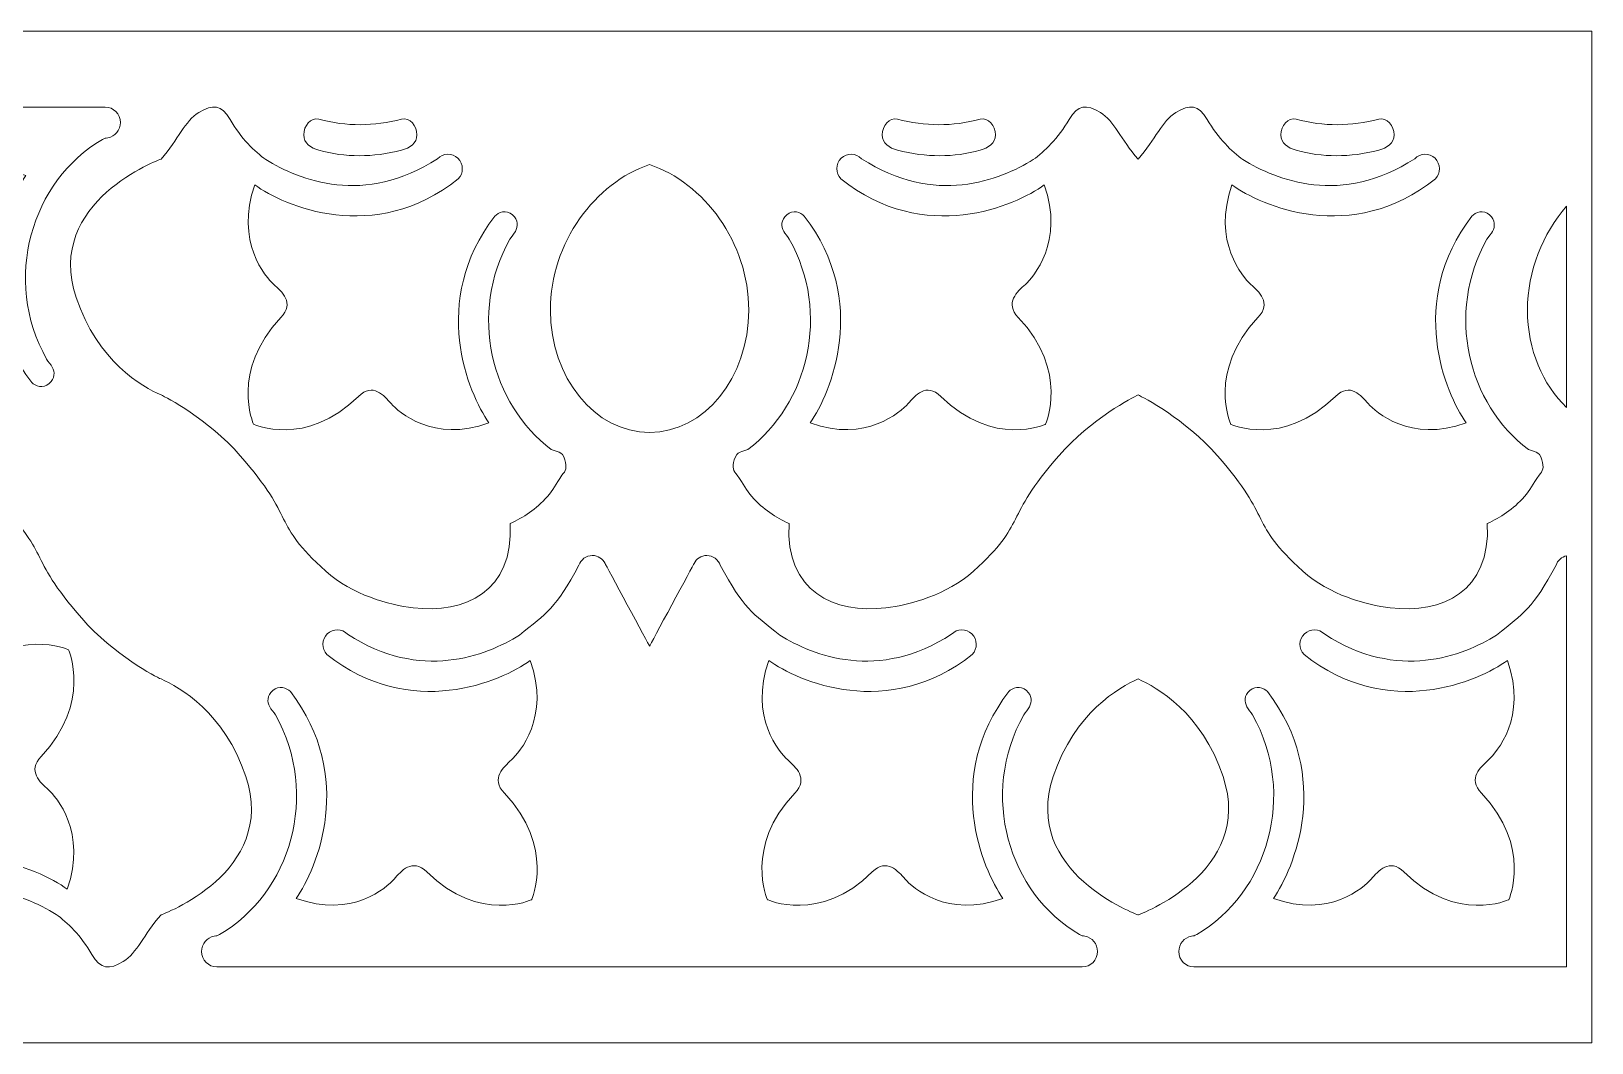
# Model space of a CAD drawing. Header units: centimetres. Extents: x -13.8 to 13.1, y 16.6 to 21.7.
# Drawn here: x 9.67 to 13.129, y 16.603 to 18.846 of the extents above; entities that cross this region are included whole.
import ezdxf

# ---------------------------------------------------------------- set-up
doc = ezdxf.new("R2010")
doc.units = ezdxf.units.CM
doc.header["$MEASUREMENT"] = 0
doc.layers.add('layer 1', color=7, linetype='Continuous')

msp = doc.modelspace()

# ---------------------------------------------------------------- linework, layer by layer
at = {"layer": 'layer 1', "color": 242, "lineweight": 9}
for points, knots in [([(13.12884, 16.60274), (13.12884, 16.60274), (-13.79041, 16.60274), (-13.79041, 16.60274), (-13.79041, 16.60274), (-13.79041, 16.60274), (-13.79041, 18.84601), (-13.79041, 18.84601), (-13.79041, 18.84601), (-13.79041, 18.84601), (13.12884, 18.84601), (13.12884, 18.84601), (13.12884, 18.84601), (13.12884, 18.84601), (13.12884, 16.60274), (13.12884, 16.60274)], [0, 0, 0, 0, 0.2, 0.2, 0.2, 0.2, 0.4, 0.4, 0.4, 0.4, 0.6, 0.6, 0.6, 0.6, 1, 1, 1, 1]), ([(9.95732, 18.03927), (9.96837, 18.03473), (10.06097, 17.98658), (10.13304, 17.90458), (10.13304, 17.90458), (10.25803, 17.76239), (10.20132, 17.75755), (10.32235, 17.64888), (10.32235, 17.64888), (10.38128, 17.59597), (10.46292, 17.57355), (10.5162, 17.5673), (10.5162, 17.5673), (10.63093, 17.55386), (10.73951, 17.60338), (10.7312, 17.75408), (10.7312, 17.75408), (10.76045, 17.76757), (10.78863, 17.78523), (10.81383, 17.81439), (10.81383, 17.81439), (10.82607, 17.82853), (10.83209, 17.84092), (10.84603, 17.86132), (10.84603, 17.86132), (10.84603, 17.86132), (10.84603, 17.86132), (10.84603, 17.86132), (10.84603, 17.86132), (10.85461, 17.8715), (10.85751, 17.87741), (10.85242, 17.89569), (10.85242, 17.89569), (10.84676, 17.91604), (10.83425, 17.91318), (10.82244, 17.91845), (10.82244, 17.91845), (10.68867, 18.01899), (10.63815, 18.22034), (10.73054, 18.38454), (10.73054, 18.38454), (10.73359, 18.38996), (10.74047, 18.3972), (10.74295, 18.40203), (10.74295, 18.40203), (10.74884, 18.41353), (10.74938, 18.42688), (10.73637, 18.43867), (10.73637, 18.43867), (10.72276, 18.451), (10.70499, 18.44452), (10.69731, 18.43603), (10.69731, 18.43603), (10.55193, 18.2467), (10.63866, 18.04243), (10.68421, 17.97759), (10.68421, 17.97759), (10.56115, 17.93191), (10.48279, 18.00247), (10.46735, 18.02011), (10.46735, 18.02011), (10.45191, 18.03775), (10.42715, 18.06786), (10.39484, 18.0361), (10.39484, 18.0361), (10.27784, 17.92109), (10.1624, 17.97454), (10.1624, 17.97454), (10.1624, 17.97454), (10.1624, 17.97454), (10.10983, 18.0919), (10.22295, 18.21085), (10.22295, 18.21085), (10.25419, 18.2437), (10.22458, 18.26888), (10.20722, 18.28457), (10.20722, 18.28457), (10.18988, 18.30027), (10.12048, 18.37994), (10.1654, 18.50504), (10.1654, 18.50504), (10.22918, 18.45874), (10.4301, 18.37056), (10.61633, 18.51837), (10.61633, 18.51837), (10.62851, 18.53123), (10.62813, 18.55171), (10.61547, 18.56409), (10.61547, 18.56409), (10.60282, 18.57647), (10.58268, 18.57608), (10.5705, 18.56322), (10.5705, 18.56322), (10.40809, 18.45804), (10.26423, 18.51496), (10.18965, 18.56138), (10.18965, 18.56138), (10.16531, 18.57875), (10.13449, 18.60832), (10.11037, 18.65042), (10.11037, 18.65042), (10.09105, 18.68296), (10.07206, 18.68443), (10.04106, 18.66554), (10.04106, 18.66554), (10.01006, 18.64665), (9.99628, 18.60672), (9.95732, 18.56233), (9.95732, 18.56233), (9.95732, 18.56233), (9.69819, 18.46843), (9.76909, 18.25571), (9.76909, 18.25571), (9.81651, 18.11343), (9.91561, 18.05787), (9.95732, 18.03927)], [0, 0, 0, 0, 0.0333333, 0.0333333, 0.0333333, 0.0333333, 0.0666667, 0.0666667, 0.0666667, 0.0666667, 0.1, 0.1, 0.1, 0.1, 0.1333333, 0.1333333, 0.1333333, 0.1333333, 0.1666667, 0.1666667, 0.1666667, 0.1666667, 0.2, 0.2, 0.2, 0.2, 0.2333333, 0.2333333, 0.2333333, 0.2333333, 0.2666667, 0.2666667, 0.2666667, 0.2666667, 0.3, 0.3, 0.3, 0.3, 0.3333333, 0.3333333, 0.3333333, 0.3333333, 0.3666667, 0.3666667, 0.3666667, 0.3666667, 0.4, 0.4, 0.4, 0.4, 0.4333333, 0.4333333, 0.4333333, 0.4333333, 0.4666667, 0.4666667, 0.4666667, 0.4666667, 0.5, 0.5, 0.5, 0.5, 0.5333333, 0.5333333, 0.5333333, 0.5333333, 0.5666667, 0.5666667, 0.5666667, 0.5666667, 0.6, 0.6, 0.6, 0.6, 0.6333333, 0.6333333, 0.6333333, 0.6333333, 0.6666667, 0.6666667, 0.6666667, 0.6666667, 0.7, 0.7, 0.7, 0.7, 0.7333333, 0.7333333, 0.7333333, 0.7333333, 0.7666667, 0.7666667, 0.7666667, 0.7666667, 0.8, 0.8, 0.8, 0.8, 0.8333333, 0.8333333, 0.8333333, 0.8333333, 0.8666667, 0.8666667, 0.8666667, 0.8666667, 0.9, 0.9, 0.9, 0.9, 0.9333333, 0.9333333, 0.9333333, 0.9333333, 1, 1, 1, 1]), ([(12.12324, 18.56233), (12.1622, 18.60672), (12.17598, 18.64665), (12.20698, 18.66554), (12.20698, 18.66554), (12.23798, 18.68443), (12.25696, 18.68296), (12.27628, 18.65042), (12.27628, 18.65042), (12.30041, 18.60832), (12.33122, 18.57875), (12.35556, 18.56138), (12.35556, 18.56138), (12.43015, 18.51496), (12.57401, 18.45804), (12.73642, 18.56322), (12.73642, 18.56322), (12.7486, 18.57608), (12.76874, 18.57647), (12.78139, 18.56409), (12.78139, 18.56409), (12.79404, 18.55171), (12.79442, 18.53123), (12.78224, 18.51837), (12.78224, 18.51837), (12.59602, 18.37056), (12.39509, 18.45874), (12.33132, 18.50504), (12.33132, 18.50504), (12.28639, 18.37994), (12.35579, 18.30027), (12.37314, 18.28457), (12.37314, 18.28457), (12.39049, 18.26888), (12.42011, 18.2437), (12.38887, 18.21085), (12.38887, 18.21085), (12.27575, 18.0919), (12.32832, 17.97454), (12.32832, 17.97454), (12.32832, 17.97454), (12.32832, 17.97454), (12.44376, 17.92109), (12.56076, 18.0361), (12.56076, 18.0361), (12.59306, 18.06786), (12.61783, 18.03775), (12.63327, 18.02011), (12.63327, 18.02011), (12.64871, 18.00247), (12.72707, 17.93191), (12.85012, 17.97759), (12.85012, 17.97759), (12.80457, 18.04243), (12.71785, 18.2467), (12.86323, 18.43603), (12.86323, 18.43603), (12.87091, 18.44452), (12.88867, 18.451), (12.90228, 18.43867), (12.90228, 18.43867), (12.91529, 18.42688), (12.91475, 18.41353), (12.90886, 18.40203), (12.90886, 18.40203), (12.90638, 18.3972), (12.89951, 18.38996), (12.89646, 18.38454), (12.89646, 18.38454), (12.80407, 18.22034), (12.85459, 18.01899), (12.98835, 17.91845), (12.98835, 17.91845), (13.00017, 17.91318), (13.01267, 17.91604), (13.01834, 17.89569), (13.01834, 17.89569), (13.02342, 17.87741), (13.02052, 17.8715), (13.01194, 17.86132), (13.01194, 17.86132), (13.01194, 17.86132), (13.01194, 17.86132), (13.01194, 17.86132), (13.01194, 17.86132), (12.998, 17.84092), (12.99198, 17.82853), (12.97975, 17.81439), (12.97975, 17.81439), (12.95454, 17.78523), (12.92636, 17.76757), (12.89711, 17.75408), (12.89711, 17.75408), (12.90542, 17.60338), (12.79684, 17.55386), (12.68212, 17.5673), (12.68212, 17.5673), (12.62884, 17.57355), (12.54719, 17.59597), (12.48826, 17.64888), (12.48826, 17.64888), (12.36724, 17.75755), (12.42395, 17.76239), (12.29896, 17.90458), (12.29896, 17.90458), (12.22689, 17.98658), (12.13428, 18.03473), (12.12324, 18.03927), (12.12324, 18.03927), (12.11219, 18.03473), (12.01959, 17.98658), (11.94751, 17.90458), (11.94751, 17.90458), (11.82252, 17.76239), (11.87924, 17.75755), (11.75821, 17.64888), (11.75821, 17.64888), (11.69928, 17.59597), (11.61764, 17.57355), (11.56436, 17.5673), (11.56436, 17.5673), (11.44963, 17.55386), (11.34105, 17.60338), (11.34936, 17.75408), (11.34936, 17.75408), (11.32011, 17.76757), (11.29193, 17.78523), (11.26673, 17.81439), (11.26673, 17.81439), (11.25449, 17.82853), (11.24847, 17.84092), (11.23453, 17.86132), (11.23453, 17.86132), (11.23453, 17.86132), (11.23453, 17.86132), (11.23453, 17.86132), (11.23453, 17.86132), (11.22595, 17.8715), (11.22305, 17.87741), (11.22814, 17.89569), (11.22814, 17.89569), (11.2338, 17.91604), (11.24631, 17.91318), (11.25812, 17.91845), (11.25812, 17.91845), (11.39189, 18.01899), (11.44241, 18.22034), (11.35002, 18.38454), (11.35002, 18.38454), (11.34697, 18.38996), (11.34009, 18.3972), (11.33761, 18.40203), (11.33761, 18.40203), (11.33172, 18.41353), (11.33118, 18.42688), (11.34419, 18.43867), (11.34419, 18.43867), (11.3578, 18.451), (11.37556, 18.44452), (11.38324, 18.43603), (11.38324, 18.43603), (11.52863, 18.2467), (11.4419, 18.04243), (11.39635, 17.97759), (11.39635, 17.97759), (11.51941, 17.93191), (11.59777, 18.00247), (11.61321, 18.02011), (11.61321, 18.02011), (11.62864, 18.03775), (11.65341, 18.06786), (11.68572, 18.0361), (11.68572, 18.0361), (11.80272, 17.92109), (11.91816, 17.97454), (11.91816, 17.97454), (11.91816, 17.97454), (11.91816, 17.97454), (11.97073, 18.0919), (11.85761, 18.21085), (11.85761, 18.21085), (11.82637, 18.2437), (11.85598, 18.26888), (11.87333, 18.28457), (11.87333, 18.28457), (11.89068, 18.30027), (11.96008, 18.37994), (11.91516, 18.50504), (11.91516, 18.50504), (11.85138, 18.45874), (11.65046, 18.37056), (11.46423, 18.51837), (11.46423, 18.51837), (11.45205, 18.53123), (11.45243, 18.55171), (11.46509, 18.56409), (11.46509, 18.56409), (11.47774, 18.57647), (11.49788, 18.57608), (11.51006, 18.56322), (11.51006, 18.56322), (11.67246, 18.45804), (11.81633, 18.51496), (11.89091, 18.56138), (11.89091, 18.56138), (11.91525, 18.57875), (11.94606, 18.60832), (11.97019, 18.65042), (11.97019, 18.65042), (11.98951, 18.68296), (12.0085, 18.68443), (12.0395, 18.66554), (12.0395, 18.66554), (12.07049, 18.64665), (12.08427, 18.60672), (12.12324, 18.56233)], [0, 0, 0, 0, 0.0181818, 0.0181818, 0.0181818, 0.0181818, 0.0363636, 0.0363636, 0.0363636, 0.0363636, 0.0545455, 0.0545455, 0.0545455, 0.0545455, 0.0727273, 0.0727273, 0.0727273, 0.0727273, 0.0909091, 0.0909091, 0.0909091, 0.0909091, 0.1090909, 0.1090909, 0.1090909, 0.1090909, 0.1272727, 0.1272727, 0.1272727, 0.1272727, 0.1454545, 0.1454545, 0.1454545, 0.1454545, 0.1636364, 0.1636364, 0.1636364, 0.1636364, 0.1818182, 0.1818182, 0.1818182, 0.1818182, 0.2, 0.2, 0.2, 0.2, 0.2181818, 0.2181818, 0.2181818, 0.2181818, 0.2363636, 0.2363636, 0.2363636, 0.2363636, 0.2545455, 0.2545455, 0.2545455, 0.2545455, 0.2727273, 0.2727273, 0.2727273, 0.2727273, 0.2909091, 0.2909091, 0.2909091, 0.2909091, 0.3090909, 0.3090909, 0.3090909, 0.3090909, 0.3272727, 0.3272727, 0.3272727, 0.3272727, 0.3454545, 0.3454545, 0.3454545, 0.3454545, 0.3636364, 0.3636364, 0.3636364, 0.3636364, 0.3818182, 0.3818182, 0.3818182, 0.3818182, 0.4, 0.4, 0.4, 0.4, 0.4181818, 0.4181818, 0.4181818, 0.4181818, 0.4363636, 0.4363636, 0.4363636, 0.4363636, 0.4545455, 0.4545455, 0.4545455, 0.4545455, 0.4727273, 0.4727273, 0.4727273, 0.4727273, 0.4909091, 0.4909091, 0.4909091, 0.4909091, 0.5090909, 0.5090909, 0.5090909, 0.5090909, 0.5272727, 0.5272727, 0.5272727, 0.5272727, 0.5454545, 0.5454545, 0.5454545, 0.5454545, 0.5636364, 0.5636364, 0.5636364, 0.5636364, 0.5818182, 0.5818182, 0.5818182, 0.5818182, 0.6, 0.6, 0.6, 0.6, 0.6181818, 0.6181818, 0.6181818, 0.6181818, 0.6363636, 0.6363636, 0.6363636, 0.6363636, 0.6545455, 0.6545455, 0.6545455, 0.6545455, 0.6727273, 0.6727273, 0.6727273, 0.6727273, 0.6909091, 0.6909091, 0.6909091, 0.6909091, 0.7090909, 0.7090909, 0.7090909, 0.7090909, 0.7272727, 0.7272727, 0.7272727, 0.7272727, 0.7454545, 0.7454545, 0.7454545, 0.7454545, 0.7636364, 0.7636364, 0.7636364, 0.7636364, 0.7818182, 0.7818182, 0.7818182, 0.7818182, 0.8, 0.8, 0.8, 0.8, 0.8181818, 0.8181818, 0.8181818, 0.8181818, 0.8363636, 0.8363636, 0.8363636, 0.8363636, 0.8545455, 0.8545455, 0.8545455, 0.8545455, 0.8727273, 0.8727273, 0.8727273, 0.8727273, 0.8909091, 0.8909091, 0.8909091, 0.8909091, 0.9090909, 0.9090909, 0.9090909, 0.9090909, 0.9272727, 0.9272727, 0.9272727, 0.9272727, 0.9454545, 0.9454545, 0.9454545, 0.9454545, 0.9636364, 0.9636364, 0.9636364, 0.9636364, 1, 1, 1, 1]), ([(8.87436, 18.67776), (8.87436, 18.67776), (9.83351, 18.67776), (9.83351, 18.67776), (9.83351, 18.67776), (9.85205, 18.67776), (9.86722, 18.66234), (9.86722, 18.64349), (9.86722, 18.64349), (9.86722, 18.64349), (9.86722, 18.64349), (9.86722, 18.64349), (9.86722, 18.64349), (9.86722, 18.62667), (9.85514, 18.61258), (9.83936, 18.60974), (9.83936, 18.60974), (9.83425, 18.60882), (9.83219, 18.60854), (9.8275, 18.60583), (9.8275, 18.60583), (9.67044, 18.51495), (9.60447, 18.29535), (9.70385, 18.11873), (9.70385, 18.11873), (9.7069, 18.11331), (9.71378, 18.10606), (9.71625, 18.10123), (9.71625, 18.10123), (9.72214, 18.08973), (9.72268, 18.07639), (9.70967, 18.0646), (9.70967, 18.0646), (9.69606, 18.05226), (9.6783, 18.05875), (9.67062, 18.06724), (9.67062, 18.06724), (9.52524, 18.25656), (9.61197, 18.46084), (9.65751, 18.52567), (9.65751, 18.52567), (9.53446, 18.57135), (9.4561, 18.50079), (9.44066, 18.48315), (9.44066, 18.48315), (9.42522, 18.46551), (9.40045, 18.43541), (9.36815, 18.46716), (9.36815, 18.46716), (9.25115, 18.58217), (9.13571, 18.52873), (9.13571, 18.52873), (9.13571, 18.52873), (9.13571, 18.52873), (9.08314, 18.41136), (9.19626, 18.29241), (9.19626, 18.29241), (9.2275, 18.25957), (9.19788, 18.23439), (9.18053, 18.21869), (9.18053, 18.21869), (9.16318, 18.203), (9.09378, 18.12333), (9.13871, 17.99822), (9.13871, 17.99822), (9.20248, 18.04453), (9.4034, 18.1327), (9.58963, 17.9849), (9.58963, 17.9849), (9.60181, 17.97203), (9.60143, 17.95156), (9.58878, 17.93918), (9.58878, 17.93918), (9.57613, 17.92679), (9.55599, 17.92718), (9.54381, 17.94004), (9.54381, 17.94004), (9.3814, 18.04522), (9.23754, 17.9883), (9.16295, 17.94188), (9.16295, 17.94188), (9.10191, 17.89306), (9.08257, 17.88338), (9.03099, 17.78705), (9.03099, 17.78705), (9.0268, 17.77444), (9.01506, 17.76537), (9.00125, 17.76537), (9.00125, 17.76537), (8.98881, 17.76537), (8.97806, 17.77273), (8.97298, 17.7834), (8.97298, 17.7834), (8.97264, 17.78411), (8.87465, 17.96544), (8.87436, 17.96618), (8.87436, 17.96618), (8.87408, 17.96544), (8.77609, 17.78411), (8.77575, 17.7834), (8.77575, 17.7834), (8.77067, 17.77273), (8.75991, 17.76537), (8.74747, 17.76537), (8.74747, 17.76537), (8.73366, 17.76537), (8.72193, 17.77444), (8.71773, 17.78705), (8.71773, 17.78705), (8.66615, 17.88338), (8.64682, 17.89306), (8.58577, 17.94188), (8.58577, 17.94188), (8.51119, 17.9883), (8.36733, 18.04522), (8.20492, 17.94004), (8.20492, 17.94004), (8.19274, 17.92718), (8.1726, 17.92679), (8.15995, 17.93918), (8.15995, 17.93918), (8.14729, 17.95156), (8.14691, 17.97203), (8.15909, 17.9849), (8.15909, 17.9849), (8.34532, 18.1327), (8.54624, 18.04453), (8.61002, 17.99822), (8.61002, 17.99822), (8.65494, 18.12333), (8.58554, 18.203), (8.56819, 18.21869), (8.56819, 18.21869), (8.55084, 18.23439), (8.52123, 18.25957), (8.55247, 18.29241), (8.55247, 18.29241), (8.66559, 18.41136), (8.61302, 18.52873), (8.61302, 18.52873), (8.61302, 18.52873), (8.61302, 18.52873), (8.49758, 18.58217), (8.38058, 18.46716), (8.38058, 18.46716), (8.34827, 18.43541), (8.3235, 18.46551), (8.30807, 18.48315), (8.30807, 18.48315), (8.29263, 18.50079), (8.21427, 18.57135), (8.09121, 18.52567), (8.09121, 18.52567), (8.13676, 18.46084), (8.22349, 18.25656), (8.0781, 18.06724), (8.0781, 18.06724), (8.07042, 18.05875), (8.05266, 18.05226), (8.03905, 18.0646), (8.03905, 18.0646), (8.02604, 18.07639), (8.02658, 18.08973), (8.03247, 18.10123), (8.03247, 18.10123), (8.03495, 18.10606), (8.04183, 18.11331), (8.04488, 18.11873), (8.04488, 18.11873), (8.14426, 18.29535), (8.07829, 18.51495), (7.92123, 18.60583), (7.92123, 18.60583), (7.91654, 18.60854), (7.91447, 18.60882), (7.90936, 18.60974), (7.90936, 18.60974), (7.89359, 18.61258), (7.88151, 18.62667), (7.88151, 18.64349), (7.88151, 18.64349), (7.88151, 18.64349), (7.88151, 18.64349), (7.88151, 18.64349), (7.88151, 18.64349), (7.88151, 18.66234), (7.89668, 18.67776), (7.91522, 18.67776), (7.91522, 18.67776), (7.91522, 18.67776), (8.87436, 18.67776), (8.87436, 18.67776)], [0, 0, 0, 0, 0.0204082, 0.0204082, 0.0204082, 0.0204082, 0.0408163, 0.0408163, 0.0408163, 0.0408163, 0.0612245, 0.0612245, 0.0612245, 0.0612245, 0.0816327, 0.0816327, 0.0816327, 0.0816327, 0.1020408, 0.1020408, 0.1020408, 0.1020408, 0.122449, 0.122449, 0.122449, 0.122449, 0.1428571, 0.1428571, 0.1428571, 0.1428571, 0.1632653, 0.1632653, 0.1632653, 0.1632653, 0.1836735, 0.1836735, 0.1836735, 0.1836735, 0.2040816, 0.2040816, 0.2040816, 0.2040816, 0.2244898, 0.2244898, 0.2244898, 0.2244898, 0.244898, 0.244898, 0.244898, 0.244898, 0.2653061, 0.2653061, 0.2653061, 0.2653061, 0.2857143, 0.2857143, 0.2857143, 0.2857143, 0.3061224, 0.3061224, 0.3061224, 0.3061224, 0.3265306, 0.3265306, 0.3265306, 0.3265306, 0.3469388, 0.3469388, 0.3469388, 0.3469388, 0.3673469, 0.3673469, 0.3673469, 0.3673469, 0.3877551, 0.3877551, 0.3877551, 0.3877551, 0.4081633, 0.4081633, 0.4081633, 0.4081633, 0.4285714, 0.4285714, 0.4285714, 0.4285714, 0.4489796, 0.4489796, 0.4489796, 0.4489796, 0.4693878, 0.4693878, 0.4693878, 0.4693878, 0.4897959, 0.4897959, 0.4897959, 0.4897959, 0.5102041, 0.5102041, 0.5102041, 0.5102041, 0.5306122, 0.5306122, 0.5306122, 0.5306122, 0.5510204, 0.5510204, 0.5510204, 0.5510204, 0.5714286, 0.5714286, 0.5714286, 0.5714286, 0.5918367, 0.5918367, 0.5918367, 0.5918367, 0.6122449, 0.6122449, 0.6122449, 0.6122449, 0.6326531, 0.6326531, 0.6326531, 0.6326531, 0.6530612, 0.6530612, 0.6530612, 0.6530612, 0.6734694, 0.6734694, 0.6734694, 0.6734694, 0.6938776, 0.6938776, 0.6938776, 0.6938776, 0.7142857, 0.7142857, 0.7142857, 0.7142857, 0.7346939, 0.7346939, 0.7346939, 0.7346939, 0.755102, 0.755102, 0.755102, 0.755102, 0.7755102, 0.7755102, 0.7755102, 0.7755102, 0.7959184, 0.7959184, 0.7959184, 0.7959184, 0.8163265, 0.8163265, 0.8163265, 0.8163265, 0.8367347, 0.8367347, 0.8367347, 0.8367347, 0.8571429, 0.8571429, 0.8571429, 0.8571429, 0.877551, 0.877551, 0.877551, 0.877551, 0.8979592, 0.8979592, 0.8979592, 0.8979592, 0.9183673, 0.9183673, 0.9183673, 0.9183673, 0.9387755, 0.9387755, 0.9387755, 0.9387755, 0.9591837, 0.9591837, 0.9591837, 0.9591837, 1, 1, 1, 1]), ([(10.30747, 18.58212), (10.36556, 18.5658), (10.42665, 18.5658), (10.49076, 18.58212), (10.49076, 18.58212), (10.50883, 18.58672), (10.52463, 18.59761), (10.52463, 18.61655), (10.52463, 18.61655), (10.52463, 18.61655), (10.52463, 18.61655), (10.52463, 18.61655), (10.52463, 18.61655), (10.52463, 18.63549), (10.50879, 18.65565), (10.49076, 18.65098), (10.49076, 18.65098), (10.42967, 18.63517), (10.36857, 18.63415), (10.30747, 18.65098), (10.30747, 18.65098), (10.28952, 18.65593), (10.27361, 18.63549), (10.27361, 18.61655), (10.27361, 18.61655), (10.27361, 18.61655), (10.27361, 18.61655), (10.27361, 18.61655), (10.27361, 18.61655), (10.27361, 18.59761), (10.28952, 18.58716), (10.30747, 18.58212)], [0, 0, 0, 0, 0.1111111, 0.1111111, 0.1111111, 0.1111111, 0.2222222, 0.2222222, 0.2222222, 0.2222222, 0.3333333, 0.3333333, 0.3333333, 0.3333333, 0.4444444, 0.4444444, 0.4444444, 0.4444444, 0.5555556, 0.5555556, 0.5555556, 0.5555556, 0.6666667, 0.6666667, 0.6666667, 0.6666667, 0.7777778, 0.7777778, 0.7777778, 0.7777778, 1, 1, 1, 1]), ([(11.77308, 18.58212), (11.715, 18.5658), (11.6539, 18.5658), (11.5898, 18.58212), (11.5898, 18.58212), (11.57173, 18.58672), (11.55593, 18.59761), (11.55593, 18.61655), (11.55593, 18.61655), (11.55593, 18.61655), (11.55593, 18.61655), (11.55593, 18.61655), (11.55593, 18.61655), (11.55593, 18.63549), (11.57177, 18.65565), (11.5898, 18.65098), (11.5898, 18.65098), (11.65089, 18.63517), (11.71199, 18.63415), (11.77308, 18.65098), (11.77308, 18.65098), (11.79104, 18.65593), (11.80695, 18.63549), (11.80695, 18.61655), (11.80695, 18.61655), (11.80695, 18.61655), (11.80695, 18.61655), (11.80695, 18.61655), (11.80695, 18.61655), (11.80695, 18.59761), (11.79104, 18.58716), (11.77308, 18.58212)], [0, 0, 0, 0, 0.1111111, 0.1111111, 0.1111111, 0.1111111, 0.2222222, 0.2222222, 0.2222222, 0.2222222, 0.3333333, 0.3333333, 0.3333333, 0.3333333, 0.4444444, 0.4444444, 0.4444444, 0.4444444, 0.5555556, 0.5555556, 0.5555556, 0.5555556, 0.6666667, 0.6666667, 0.6666667, 0.6666667, 0.7777778, 0.7777778, 0.7777778, 0.7777778, 1, 1, 1, 1]), ([(12.47339, 18.58212), (12.53147, 18.5658), (12.59257, 18.5658), (12.65668, 18.58212), (12.65668, 18.58212), (12.67474, 18.58672), (12.69054, 18.59761), (12.69054, 18.61655), (12.69054, 18.61655), (12.69054, 18.61655), (12.69054, 18.61655), (12.69054, 18.61655), (12.69054, 18.61655), (12.69054, 18.63549), (12.67471, 18.65565), (12.65668, 18.65098), (12.65668, 18.65098), (12.59558, 18.63517), (12.53449, 18.63415), (12.47339, 18.65098), (12.47339, 18.65098), (12.45543, 18.65593), (12.43953, 18.63549), (12.43953, 18.61655), (12.43953, 18.61655), (12.43953, 18.61655), (12.43953, 18.61655), (12.43953, 18.61655), (12.43953, 18.61655), (12.43953, 18.59761), (12.45544, 18.58716), (12.47339, 18.58212)], [0, 0, 0, 0, 0.1111111, 0.1111111, 0.1111111, 0.1111111, 0.2222222, 0.2222222, 0.2222222, 0.2222222, 0.3333333, 0.3333333, 0.3333333, 0.3333333, 0.4444444, 0.4444444, 0.4444444, 0.4444444, 0.5555556, 0.5555556, 0.5555556, 0.5555556, 0.6666667, 0.6666667, 0.6666667, 0.6666667, 0.7777778, 0.7777778, 0.7777778, 0.7777778, 1, 1, 1, 1]), ([(11.04028, 18.55016), (10.9202, 18.5105), (10.82038, 18.37736), (10.82038, 18.22754), (10.82038, 18.22754), (10.82038, 18.07773), (10.91885, 17.95624), (11.04028, 17.95624), (11.04028, 17.95624), (11.16171, 17.95624), (11.26018, 18.07773), (11.26018, 18.22754), (11.26018, 18.22754), (11.26018, 18.37736), (11.16036, 18.5105), (11.04028, 18.55016)], [0, 0, 0, 0, 0.2, 0.2, 0.2, 0.2, 0.4, 0.4, 0.4, 0.4, 0.6, 0.6, 0.6, 0.6, 1, 1, 1, 1]), ([(13.07276, 18.45786), (13.02042, 18.39702), (12.98629, 18.31514), (12.98629, 18.22754), (12.98629, 18.22754), (12.98629, 18.13963), (13.02021, 18.06149), (13.07276, 18.01191), (13.07276, 18.01191), (13.07276, 18.01191), (13.07276, 18.45786), (13.07276, 18.45786)], [0, 0, 0, 0, 0.25, 0.25, 0.25, 0.25, 0.5, 0.5, 0.5, 0.5, 1, 1, 1, 1]), ([(9.95732, 16.88643), (9.95732, 16.88643), (10.21646, 16.98032), (10.14555, 17.19305), (10.14555, 17.19305), (10.09813, 17.33532), (9.99903, 17.39088), (9.95732, 17.40949), (9.95732, 17.40949), (9.94628, 17.41403), (9.85367, 17.46218), (9.7816, 17.54417), (9.7816, 17.54417), (9.65661, 17.68636), (9.71332, 17.69121), (9.5923, 17.79987), (9.5923, 17.79987), (9.53336, 17.85279), (9.45172, 17.87521), (9.39844, 17.88145), (9.39844, 17.88145), (9.28371, 17.89489), (9.17514, 17.84537), (9.18345, 17.69468), (9.18345, 17.69468), (9.1542, 17.68118), (9.12602, 17.66352), (9.10081, 17.63437), (9.10081, 17.63437), (9.08857, 17.62022), (9.08255, 17.60783), (9.06862, 17.58744), (9.06862, 17.58744), (9.06862, 17.58744), (9.06862, 17.58744), (9.06862, 17.58744), (9.06862, 17.58744), (9.06004, 17.57726), (9.05713, 17.57134), (9.06222, 17.55307), (9.06222, 17.55307), (9.06789, 17.53272), (9.08039, 17.53558), (9.09221, 17.5303), (9.09221, 17.5303), (9.22597, 17.42977), (9.27649, 17.22842), (9.1841, 17.06422), (9.1841, 17.06422), (9.18105, 17.0588), (9.17417, 17.05155), (9.1717, 17.04672), (9.1717, 17.04672), (9.16581, 17.03522), (9.16527, 17.02188), (9.17827, 17.01009), (9.17827, 17.01009), (9.19189, 16.99776), (9.20965, 17.00424), (9.21733, 17.01273), (9.21733, 17.01273), (9.36271, 17.20206), (9.27598, 17.40633), (9.23044, 17.47116), (9.23044, 17.47116), (9.35349, 17.51684), (9.43185, 17.44628), (9.44729, 17.42864), (9.44729, 17.42864), (9.46273, 17.41101), (9.4875, 17.3809), (9.5198, 17.41265), (9.5198, 17.41265), (9.6368, 17.52766), (9.75224, 17.47422), (9.75224, 17.47422), (9.75224, 17.47422), (9.75224, 17.47422), (9.80481, 17.35685), (9.69169, 17.2379), (9.69169, 17.2379), (9.66045, 17.20505), (9.69007, 17.17988), (9.70742, 17.16418), (9.70742, 17.16418), (9.72477, 17.14849), (9.79417, 17.06882), (9.74924, 16.94371), (9.74924, 16.94371), (9.68547, 16.99002), (9.48454, 17.07819), (9.29832, 16.93039), (9.29832, 16.93039), (9.28613, 16.91752), (9.28652, 16.89705), (9.29917, 16.88467), (9.29917, 16.88467), (9.31182, 16.87228), (9.33196, 16.87267), (9.34414, 16.88553), (9.34414, 16.88553), (9.50655, 16.99071), (9.65041, 16.93379), (9.725, 16.88737), (9.725, 16.88737), (9.74934, 16.87), (9.78015, 16.84044), (9.80428, 16.79834), (9.80428, 16.79834), (9.8236, 16.76579), (9.84258, 16.76433), (9.87358, 16.78322), (9.87358, 16.78322), (9.90458, 16.80211), (9.91836, 16.84204), (9.95732, 16.88643)], [0, 0, 0, 0, 0.0333333, 0.0333333, 0.0333333, 0.0333333, 0.0666667, 0.0666667, 0.0666667, 0.0666667, 0.1, 0.1, 0.1, 0.1, 0.1333333, 0.1333333, 0.1333333, 0.1333333, 0.1666667, 0.1666667, 0.1666667, 0.1666667, 0.2, 0.2, 0.2, 0.2, 0.2333333, 0.2333333, 0.2333333, 0.2333333, 0.2666667, 0.2666667, 0.2666667, 0.2666667, 0.3, 0.3, 0.3, 0.3, 0.3333333, 0.3333333, 0.3333333, 0.3333333, 0.3666667, 0.3666667, 0.3666667, 0.3666667, 0.4, 0.4, 0.4, 0.4, 0.4333333, 0.4333333, 0.4333333, 0.4333333, 0.4666667, 0.4666667, 0.4666667, 0.4666667, 0.5, 0.5, 0.5, 0.5, 0.5333333, 0.5333333, 0.5333333, 0.5333333, 0.5666667, 0.5666667, 0.5666667, 0.5666667, 0.6, 0.6, 0.6, 0.6, 0.6333333, 0.6333333, 0.6333333, 0.6333333, 0.6666667, 0.6666667, 0.6666667, 0.6666667, 0.7, 0.7, 0.7, 0.7, 0.7333333, 0.7333333, 0.7333333, 0.7333333, 0.7666667, 0.7666667, 0.7666667, 0.7666667, 0.8, 0.8, 0.8, 0.8, 0.8333333, 0.8333333, 0.8333333, 0.8333333, 0.8666667, 0.8666667, 0.8666667, 0.8666667, 0.9, 0.9, 0.9, 0.9, 0.9333333, 0.9333333, 0.9333333, 0.9333333, 1, 1, 1, 1]), ([(11.04028, 16.77099), (11.04028, 16.77099), (10.08113, 16.77099), (10.08113, 16.77099), (10.08113, 16.77099), (10.0626, 16.77099), (10.04742, 16.78642), (10.04742, 16.80526), (10.04742, 16.80526), (10.04742, 16.80526), (10.04742, 16.80526), (10.04742, 16.80526), (10.04742, 16.80526), (10.04742, 16.82208), (10.0595, 16.83617), (10.07528, 16.83902), (10.07528, 16.83902), (10.08039, 16.83993), (10.08246, 16.84021), (10.08715, 16.84292), (10.08715, 16.84292), (10.24421, 16.93381), (10.31017, 17.15341), (10.21079, 17.33003), (10.21079, 17.33003), (10.20775, 17.33545), (10.20087, 17.34269), (10.19839, 17.34752), (10.19839, 17.34752), (10.1925, 17.35902), (10.19196, 17.37237), (10.20497, 17.38416), (10.20497, 17.38416), (10.21858, 17.39649), (10.23634, 17.39001), (10.24402, 17.38152), (10.24402, 17.38152), (10.3894, 17.19219), (10.30268, 16.98792), (10.25713, 16.92308), (10.25713, 16.92308), (10.38019, 16.8774), (10.45854, 16.94796), (10.47398, 16.9656), (10.47398, 16.9656), (10.48942, 16.98324), (10.51419, 17.01335), (10.5465, 16.98159), (10.5465, 16.98159), (10.66349, 16.86658), (10.77894, 16.92003), (10.77894, 16.92003), (10.77894, 16.92003), (10.77894, 16.92003), (10.83151, 17.03739), (10.71838, 17.15634), (10.71838, 17.15634), (10.68715, 17.18919), (10.71676, 17.21437), (10.73411, 17.23006), (10.73411, 17.23006), (10.75146, 17.24576), (10.82086, 17.32543), (10.77593, 17.45053), (10.77593, 17.45053), (10.71216, 17.40423), (10.51124, 17.31605), (10.32501, 17.46386), (10.32501, 17.46386), (10.31283, 17.47672), (10.31321, 17.4972), (10.32586, 17.50958), (10.32586, 17.50958), (10.33852, 17.52196), (10.35866, 17.52157), (10.37084, 17.50871), (10.37084, 17.50871), (10.53324, 17.40354), (10.6771, 17.46045), (10.75169, 17.50687), (10.75169, 17.50687), (10.81274, 17.55569), (10.83207, 17.56537), (10.88365, 17.66171), (10.88365, 17.66171), (10.88784, 17.67431), (10.89958, 17.68339), (10.91339, 17.68339), (10.91339, 17.68339), (10.92583, 17.68339), (10.93659, 17.67602), (10.94167, 17.66535), (10.94167, 17.66535), (10.942, 17.66464), (11.03999, 17.48331), (11.04028, 17.48257), (11.04028, 17.48257), (11.04057, 17.48331), (11.13856, 17.66464), (11.13889, 17.66535), (11.13889, 17.66535), (11.14397, 17.67602), (11.15473, 17.68339), (11.16717, 17.68339), (11.16717, 17.68339), (11.18098, 17.68339), (11.19271, 17.67431), (11.19691, 17.66171), (11.19691, 17.66171), (11.24849, 17.56537), (11.26782, 17.55569), (11.32887, 17.50687), (11.32887, 17.50687), (11.40345, 17.46045), (11.54732, 17.40354), (11.70972, 17.50871), (11.70972, 17.50871), (11.7219, 17.52157), (11.74204, 17.52196), (11.7547, 17.50958), (11.7547, 17.50958), (11.76735, 17.4972), (11.76773, 17.47672), (11.75555, 17.46386), (11.75555, 17.46386), (11.56932, 17.31605), (11.3684, 17.40423), (11.30462, 17.45053), (11.30462, 17.45053), (11.2597, 17.32543), (11.3291, 17.24576), (11.34645, 17.23006), (11.34645, 17.23006), (11.3638, 17.21437), (11.39341, 17.18919), (11.36218, 17.15634), (11.36218, 17.15634), (11.24905, 17.03739), (11.30162, 16.92003), (11.30162, 16.92003), (11.30162, 16.92003), (11.30162, 16.92003), (11.41707, 16.86658), (11.53406, 16.98159), (11.53406, 16.98159), (11.56637, 17.01335), (11.59114, 16.98324), (11.60657, 16.9656), (11.60657, 16.9656), (11.62201, 16.94796), (11.70037, 16.8774), (11.82343, 16.92308), (11.82343, 16.92308), (11.77788, 16.98792), (11.69115, 17.19219), (11.83654, 17.38152), (11.83654, 17.38152), (11.84422, 17.39001), (11.86198, 17.39649), (11.87559, 17.38416), (11.87559, 17.38416), (11.8886, 17.37237), (11.88806, 17.35902), (11.88217, 17.34752), (11.88217, 17.34752), (11.87969, 17.34269), (11.87281, 17.33545), (11.86976, 17.33003), (11.86976, 17.33003), (11.77038, 17.15341), (11.83635, 16.93381), (11.99341, 16.84292), (11.99341, 16.84292), (11.9981, 16.84021), (12.00017, 16.83993), (12.00528, 16.83902), (12.00528, 16.83902), (12.02106, 16.83617), (12.03313, 16.82208), (12.03313, 16.80526), (12.03313, 16.80526), (12.03313, 16.80526), (12.03313, 16.80526), (12.03313, 16.80526), (12.03313, 16.80526), (12.03313, 16.78642), (12.01796, 16.77099), (11.99942, 16.77099), (11.99942, 16.77099), (11.99942, 16.77099), (11.04028, 16.77099), (11.04028, 16.77099)], [0, 0, 0, 0, 0.0204082, 0.0204082, 0.0204082, 0.0204082, 0.0408163, 0.0408163, 0.0408163, 0.0408163, 0.0612245, 0.0612245, 0.0612245, 0.0612245, 0.0816327, 0.0816327, 0.0816327, 0.0816327, 0.1020408, 0.1020408, 0.1020408, 0.1020408, 0.122449, 0.122449, 0.122449, 0.122449, 0.1428571, 0.1428571, 0.1428571, 0.1428571, 0.1632653, 0.1632653, 0.1632653, 0.1632653, 0.1836735, 0.1836735, 0.1836735, 0.1836735, 0.2040816, 0.2040816, 0.2040816, 0.2040816, 0.2244898, 0.2244898, 0.2244898, 0.2244898, 0.244898, 0.244898, 0.244898, 0.244898, 0.2653061, 0.2653061, 0.2653061, 0.2653061, 0.2857143, 0.2857143, 0.2857143, 0.2857143, 0.3061224, 0.3061224, 0.3061224, 0.3061224, 0.3265306, 0.3265306, 0.3265306, 0.3265306, 0.3469388, 0.3469388, 0.3469388, 0.3469388, 0.3673469, 0.3673469, 0.3673469, 0.3673469, 0.3877551, 0.3877551, 0.3877551, 0.3877551, 0.4081633, 0.4081633, 0.4081633, 0.4081633, 0.4285714, 0.4285714, 0.4285714, 0.4285714, 0.4489796, 0.4489796, 0.4489796, 0.4489796, 0.4693878, 0.4693878, 0.4693878, 0.4693878, 0.4897959, 0.4897959, 0.4897959, 0.4897959, 0.5102041, 0.5102041, 0.5102041, 0.5102041, 0.5306122, 0.5306122, 0.5306122, 0.5306122, 0.5510204, 0.5510204, 0.5510204, 0.5510204, 0.5714286, 0.5714286, 0.5714286, 0.5714286, 0.5918367, 0.5918367, 0.5918367, 0.5918367, 0.6122449, 0.6122449, 0.6122449, 0.6122449, 0.6326531, 0.6326531, 0.6326531, 0.6326531, 0.6530612, 0.6530612, 0.6530612, 0.6530612, 0.6734694, 0.6734694, 0.6734694, 0.6734694, 0.6938776, 0.6938776, 0.6938776, 0.6938776, 0.7142857, 0.7142857, 0.7142857, 0.7142857, 0.7346939, 0.7346939, 0.7346939, 0.7346939, 0.755102, 0.755102, 0.755102, 0.755102, 0.7755102, 0.7755102, 0.7755102, 0.7755102, 0.7959184, 0.7959184, 0.7959184, 0.7959184, 0.8163265, 0.8163265, 0.8163265, 0.8163265, 0.8367347, 0.8367347, 0.8367347, 0.8367347, 0.8571429, 0.8571429, 0.8571429, 0.8571429, 0.877551, 0.877551, 0.877551, 0.877551, 0.8979592, 0.8979592, 0.8979592, 0.8979592, 0.9183673, 0.9183673, 0.9183673, 0.9183673, 0.9387755, 0.9387755, 0.9387755, 0.9387755, 0.9591837, 0.9591837, 0.9591837, 0.9591837, 1, 1, 1, 1]), ([(13.07276, 16.77099), (13.07276, 16.77099), (12.24705, 16.77099), (12.24705, 16.77099), (12.24705, 16.77099), (12.22851, 16.77099), (12.21334, 16.78642), (12.21334, 16.80526), (12.21334, 16.80526), (12.21334, 16.80526), (12.21334, 16.80526), (12.21334, 16.80526), (12.21334, 16.80526), (12.21334, 16.82208), (12.22542, 16.83617), (12.24119, 16.83902), (12.24119, 16.83902), (12.24631, 16.83993), (12.24837, 16.84021), (12.25306, 16.84292), (12.25306, 16.84292), (12.41012, 16.93381), (12.47609, 17.15341), (12.37671, 17.33003), (12.37671, 17.33003), (12.37366, 17.33545), (12.36678, 17.34269), (12.36431, 17.34752), (12.36431, 17.34752), (12.35842, 17.35902), (12.35788, 17.37237), (12.37088, 17.38416), (12.37088, 17.38416), (12.38449, 17.39649), (12.40226, 17.39001), (12.40994, 17.38152), (12.40994, 17.38152), (12.55532, 17.19219), (12.46859, 16.98792), (12.42305, 16.92308), (12.42305, 16.92308), (12.5461, 16.8774), (12.62446, 16.94796), (12.6399, 16.9656), (12.6399, 16.9656), (12.65534, 16.98324), (12.6801, 17.01335), (12.71241, 16.98159), (12.71241, 16.98159), (12.82941, 16.86658), (12.94485, 16.92003), (12.94485, 16.92003), (12.94485, 16.92003), (12.94485, 16.92003), (12.99742, 17.03739), (12.8843, 17.15634), (12.8843, 17.15634), (12.85306, 17.18919), (12.88267, 17.21437), (12.90003, 17.23006), (12.90003, 17.23006), (12.91738, 17.24576), (12.98678, 17.32543), (12.94185, 17.45053), (12.94185, 17.45053), (12.87807, 17.40423), (12.67715, 17.31605), (12.49093, 17.46386), (12.49093, 17.46386), (12.47874, 17.47672), (12.47913, 17.4972), (12.49178, 17.50958), (12.49178, 17.50958), (12.50443, 17.52196), (12.52457, 17.52157), (12.53675, 17.50871), (12.53675, 17.50871), (12.69916, 17.40354), (12.84302, 17.46045), (12.9176, 17.50687), (12.9176, 17.50687), (12.97865, 17.55569), (12.99799, 17.56537), (13.04957, 17.66171), (13.04957, 17.66171), (13.05308, 17.67227), (13.06188, 17.68035), (13.07276, 17.68269), (13.07276, 17.68269), (13.07276, 17.68269), (13.07276, 16.77099), (13.07276, 16.77099)], [0, 0, 0, 0, 0.0416667, 0.0416667, 0.0416667, 0.0416667, 0.0833333, 0.0833333, 0.0833333, 0.0833333, 0.125, 0.125, 0.125, 0.125, 0.1666667, 0.1666667, 0.1666667, 0.1666667, 0.2083333, 0.2083333, 0.2083333, 0.2083333, 0.25, 0.25, 0.25, 0.25, 0.2916667, 0.2916667, 0.2916667, 0.2916667, 0.3333333, 0.3333333, 0.3333333, 0.3333333, 0.375, 0.375, 0.375, 0.375, 0.4166667, 0.4166667, 0.4166667, 0.4166667, 0.4583333, 0.4583333, 0.4583333, 0.4583333, 0.5, 0.5, 0.5, 0.5, 0.5416667, 0.5416667, 0.5416667, 0.5416667, 0.5833333, 0.5833333, 0.5833333, 0.5833333, 0.625, 0.625, 0.625, 0.625, 0.6666667, 0.6666667, 0.6666667, 0.6666667, 0.7083333, 0.7083333, 0.7083333, 0.7083333, 0.75, 0.75, 0.75, 0.75, 0.7916667, 0.7916667, 0.7916667, 0.7916667, 0.8333333, 0.8333333, 0.8333333, 0.8333333, 0.875, 0.875, 0.875, 0.875, 0.9166667, 0.9166667, 0.9166667, 0.9166667, 1, 1, 1, 1]), ([(12.12324, 16.88643), (12.12324, 16.88643), (12.38237, 16.98032), (12.31147, 17.19305), (12.31147, 17.19305), (12.26405, 17.33532), (12.16495, 17.39088), (12.12324, 17.40949), (12.12324, 17.40949), (12.08153, 17.39088), (11.98243, 17.33532), (11.93501, 17.19305), (11.93501, 17.19305), (11.8641, 16.98032), (12.12324, 16.88643), (12.12324, 16.88643)], [0, 0, 0, 0, 0.2, 0.2, 0.2, 0.2, 0.4, 0.4, 0.4, 0.4, 0.6, 0.6, 0.6, 0.6, 1, 1, 1, 1])]:
    msp.add_open_spline(points, degree=3, knots=knots, dxfattribs=at)

doc.saveas('drawing.dxf')
